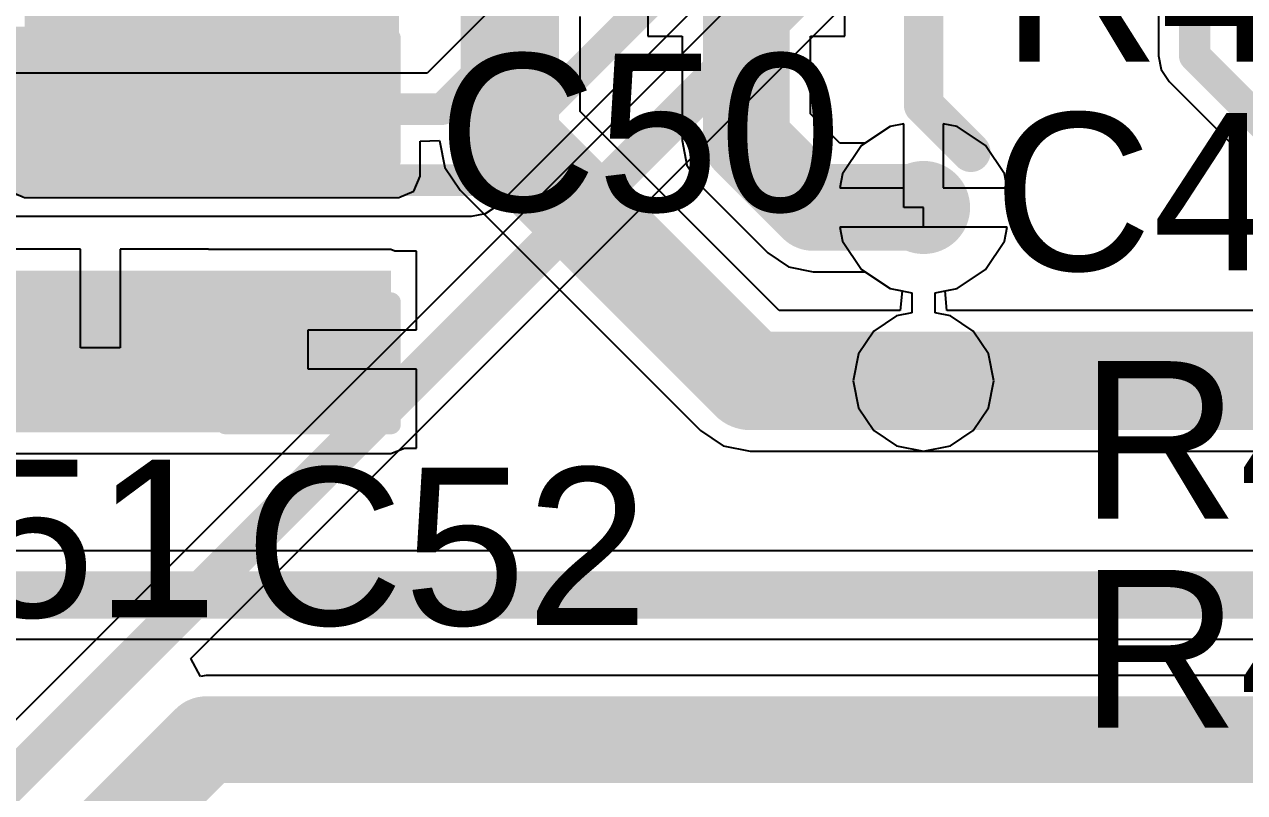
# Model space of a CAD drawing. Header units: millimetres. Extents: x -0.25 to 4.68, y -0.29 to 2.93.
# Drawn here: x 3.9418 to 4.2515, y 1.1035 to 1.2985 of the extents above; entities that cross this region are included whole.
import ezdxf

# ---------------------------------------------------------------- set-up
doc = ezdxf.new("R2010")
doc.units = ezdxf.units.MM
doc.header["$MEASUREMENT"] = 0
for name, color, linetype in [('BottomLayer', 5, 'Continuous'), ('BottomSolder', 6, 'Continuous'), ('TopLayer', 1, 'Continuous'), ('TopOverlay', 2, 'Continuous'), ('TopPaste', 8, 'Continuous'), ('TopSolder', 216, 'Continuous'), ('ViaHoleLayer', 16, 'Continuous')]:
    doc.layers.add(name, color=color, linetype=linetype)
doc.styles.add('Arial', font='', dxfattribs={"height": 0.2})
doc.styles.get('Arial').set_extended_font_data('Arial')

# ---------------------------------------------------------------- blocks, each defined once
blk = doc.blocks.new('C___0603_166')
at = {"layer": 'TopLayer'}
for points in [[(-0.015, 0.0175), (-0.015, -0.0175), (-0.045, -0.0175), (-0.045, 0.0175)], [(0.045, 0.0175), (0.045, -0.0175), (0.015, -0.0175), (0.015, 0.0175)]]:
    blk.add_hatch(color=1, dxfattribs=at).paths.add_polyline_path(points)
at = {"layer": 'TopPaste'}
for points in [[(-0.015, 0.0175), (-0.015, -0.0175), (-0.045, -0.0175), (-0.045, 0.0175)], [(0.045, 0.0175), (0.045, -0.0175), (0.015, -0.0175), (0.015, 0.0175)]]:
    blk.add_hatch(color=8, dxfattribs=at).paths.add_polyline_path(points)
at = {"layer": 'TopSolder'}
for points in [[(-0.01264, 0.01986), (-0.01264, -0.01986), (-0.04736, -0.01986), (-0.04736, 0.01986)], [(0.04736, 0.01986), (0.04736, -0.01986), (0.01264, -0.01986), (0.01264, 0.01986)]]:
    blk.add_hatch(color=216, dxfattribs=at).paths.add_polyline_path(points)
at = {"layer": 'TopOverlay', "const_width": 0.005}
for points in [[(-0.018, 0.021), (-0.049, 0.021)], [(-0.049, -0.021), (-0.049, 0.021)], [(0.049, 0.021), (0.018, 0.021)], [(0.049, -0.021), (0.049, 0.021)], [(-0.018, -0.021), (-0.049, -0.021)], [(0.049, -0.021), (0.018, -0.021)]]:
    blk.add_lwpolyline(points, dxfattribs=at)
at = {"layer": 'TopOverlay', "const_width": 0.0025}
for points in [[(-0.05025, 0.021, 1), (-0.04775, 0.021, 1)], [(-0.05025, 0.021, 1), (-0.04775, 0.021, 1)], [(-0.01925, 0.021, 1), (-0.01675, 0.021, 1)], [(0.01675, 0.021, 1), (0.01925, 0.021, 1)], [(0.04775, 0.021, 1), (0.05025, 0.021, 1)], [(0.04775, 0.021, 1), (0.05025, 0.021, 1)], [(-0.05025, -0.021, 1), (-0.04775, -0.021, 1)], [(-0.05025, -0.021, 1), (-0.04775, -0.021, 1)], [(-0.01925, -0.021, 1), (-0.01675, -0.021, 1)], [(0.01675, -0.021, 1), (0.01925, -0.021, 1)], [(0.04775, -0.021, 1), (0.05025, -0.021, 1)], [(0.04775, -0.021, 1), (0.05025, -0.021, 1)]]:
    blk.add_lwpolyline(points, format="xyb", close=True, dxfattribs=at)
blk = doc.blocks.new('C___0603_167')
at = {"layer": 'TopLayer'}
for points in [[(-0.015, 0.0175), (-0.015, -0.0175), (-0.045, -0.0175), (-0.045, 0.0175)], [(0.045, 0.0175), (0.045, -0.0175), (0.015, -0.0175), (0.015, 0.0175)]]:
    blk.add_hatch(color=1, dxfattribs=at).paths.add_polyline_path(points)
at = {"layer": 'TopPaste'}
for points in [[(-0.015, 0.0175), (-0.015, -0.0175), (-0.045, -0.0175), (-0.045, 0.0175)], [(0.045, 0.0175), (0.045, -0.0175), (0.015, -0.0175), (0.015, 0.0175)]]:
    blk.add_hatch(color=8, dxfattribs=at).paths.add_polyline_path(points)
at = {"layer": 'TopSolder'}
for points in [[(-0.01264, 0.01986), (-0.01264, -0.01986), (-0.04736, -0.01986), (-0.04736, 0.01986)], [(0.04736, 0.01986), (0.04736, -0.01986), (0.01264, -0.01986), (0.01264, 0.01986)]]:
    blk.add_hatch(color=216, dxfattribs=at).paths.add_polyline_path(points)
at = {"layer": 'TopOverlay', "const_width": 0.005}
for points in [[(-0.018, 0.021), (-0.049, 0.021)], [(-0.049, -0.021), (-0.049, 0.021)], [(0.049, 0.021), (0.018, 0.021)], [(0.049, -0.021), (0.049, 0.021)], [(-0.018, -0.021), (-0.049, -0.021)], [(0.049, -0.021), (0.018, -0.021)]]:
    blk.add_lwpolyline(points, dxfattribs=at)
at = {"layer": 'TopOverlay', "const_width": 0.0025}
for points in [[(-0.05025, 0.021, 1), (-0.04775, 0.021, 1)], [(-0.05025, 0.021, 1), (-0.04775, 0.021, 1)], [(-0.01925, 0.021, 1), (-0.01675, 0.021, 1)], [(0.01675, 0.021, 1), (0.01925, 0.021, 1)], [(0.04775, 0.021, 1), (0.05025, 0.021, 1)], [(0.04775, 0.021, 1), (0.05025, 0.021, 1)], [(-0.05025, -0.021, 1), (-0.04775, -0.021, 1)], [(-0.05025, -0.021, 1), (-0.04775, -0.021, 1)], [(-0.01925, -0.021, 1), (-0.01675, -0.021, 1)], [(0.01675, -0.021, 1), (0.01925, -0.021, 1)], [(0.04775, -0.021, 1), (0.05025, -0.021, 1)], [(0.04775, -0.021, 1), (0.05025, -0.021, 1)]]:
    blk.add_lwpolyline(points, format="xyb", close=True, dxfattribs=at)

msp = doc.modelspace()

# ---------------------------------------------------------------- hatches: boundary and pattern name
at = {"layer": 'BottomLayer'}
h = msp.add_hatch(color=5, dxfattribs=at)
edge = h.paths.add_edge_path()
edge.add_arc((4.17, 1.252), 0.01181, 0, 360)
h = msp.add_hatch(color=5, dxfattribs=at)
edge = h.paths.add_edge_path()
edge.add_arc((4.17, 1.208), 0.01181, 0, 360)
at = {"layer": 'BottomSolder'}
h = msp.add_hatch(color=6, dxfattribs=at)
edge = h.paths.add_edge_path()
edge.add_arc((4.17, 1.252), 0.00591, 0, 360)
h = msp.add_hatch(color=6, dxfattribs=at)
edge = h.paths.add_edge_path()
edge.add_arc((4.17, 1.208), 0.00591, 0, 360)
at = {"layer": 'TopLayer'}
for points in [[(3.94182, 1.26095), (3.97382, 1.26095), (3.97382, 1.39995), (3.94182, 1.39995)], [(3.94182, 1.25995), (4.03682, 1.25995), (4.03682, 1.346), (3.94182, 1.346)], [(3.99482, 1.25995), (4.03682, 1.25995), (4.03682, 1.34495), (3.99482, 1.34495)], [(3.82482, 1.19495), (4.03482, 1.19495), (4.03482, 1.23595), (3.82482, 1.23595)]]:
    msp.add_hatch(color=1, dxfattribs=at).paths.add_polyline_path(points)
h = msp.add_hatch(color=1, dxfattribs=at)
edge = h.paths.add_edge_path()
edge.add_arc((4.17, 1.252), 0.01181, 0, 360)
h = msp.add_hatch(color=1, dxfattribs=at)
edge = h.paths.add_edge_path()
edge.add_arc((4.17, 1.208), 0.01181, 0, 360)
at = {"layer": 'TopSolder'}
h = msp.add_hatch(color=216, dxfattribs=at)
edge = h.paths.add_edge_path()
edge.add_arc((4.17, 1.252), 0.00591, 0, 360)
h = msp.add_hatch(color=216, dxfattribs=at)
edge = h.paths.add_edge_path()
edge.add_arc((4.17, 1.208), 0.00591, 0, 360)
at = {"layer": 'ViaHoleLayer'}
h = msp.add_hatch(color=16, dxfattribs=at)
edge = h.paths.add_edge_path()
edge.add_arc((4.17, 1.252), 0.00591, 0, 360)
h = msp.add_hatch(color=16, dxfattribs=at)
edge = h.paths.add_edge_path()
edge.add_arc((4.17, 1.208), 0.00591, 0, 360)

# ---------------------------------------------------------------- linework, layer by layer
at = {"layer": 'BottomLayer'}
for p, q in [((3.98399, 1.13757), (4.5622, 1.71578)), ((4.24226, 1.42468), (3.82678, 1.0092)), ((4.06177, 1.25246), (4.20449, 1.39518)), ((4.10744, 1.34954), (4.04402, 1.28612)), ((4.04402, 1.28612), (3.92816, 1.28612)), ((4.165, 1.27324), (4.16149, 1.27255)), ((4.165, 1.257), (4.165, 1.27324)), ((4.17851, 1.27255), (4.175, 1.27324)), ((4.175, 1.27324), (4.175, 1.257)), ((4.16149, 1.27255), (4.15428, 1.26772)), ((4.18572, 1.26772), (4.17851, 1.27255)), ((4.15428, 1.26772), (4.14945, 1.26051)), ((4.19055, 1.26051), (4.18572, 1.26772)), ((4.14945, 1.26051), (4.14876, 1.257)), ((4.19124, 1.257), (4.19055, 1.26051)), ((4.14876, 1.257), (4.165, 1.257)), ((4.175, 1.257), (4.19124, 1.257)), ((4.05879, 1.25047), (4.06177, 1.25246)), ((3.91393, 1.24977), (4.05528, 1.24977)), ((4.05528, 1.24977), (4.05879, 1.25047)), ((4.19124, 1.247), (4.14876, 1.247)), ((4.14876, 1.247), (4.14945, 1.24349)), ((4.19055, 1.24349), (4.19124, 1.247)), ((4.14945, 1.24349), (4.15428, 1.23628)), ((4.18572, 1.23628), (4.19055, 1.24349)), ((4.15428, 1.23628), (4.16149, 1.23145)), ((4.17851, 1.23145), (4.18572, 1.23628)), ((4.16149, 1.23145), (4.16704, 1.23035)), ((4.16704, 1.23035), (4.16704, 1.22525)), ((4.17544, 1.23084), (4.17851, 1.23145)), ((4.17593, 1.22584), (4.17544, 1.23084)), ((4.16317, 1.22448), (4.15738, 1.22062)), ((4.16704, 1.22525), (4.16317, 1.22448)), ((4.432, 1.22584), (4.17593, 1.22584)), ((4.15738, 1.22062), (4.15352, 1.21483)), ((4.15352, 1.21483), (4.15216, 1.208)), ((4.15216, 1.208), (4.15352, 1.20117)), ((4.15352, 1.20117), (4.15738, 1.19538)), ((4.15738, 1.19538), (4.16317, 1.19152)), ((4.16317, 1.19152), (4.17, 1.19016)), ((4.17, 1.19016), (4.42461, 1.19016)), ((3.98646, 1.13297), (3.98399, 1.13757)), ((3.98795, 1.13326), (3.98646, 1.13297)), ((4.30367, 1.13326), (3.98795, 1.13326))]:
    msp.add_line(p, q, dxfattribs=at)
for points, const_width in [([(3.831, 0.999), (4.56582, 1.73382)], 0.01), ([(4.04782, 1.27695), (4.18, 1.40913)], 0.008), ([(4.05528, 1.25895), (4.198, 1.40167)], 0.008), ([(3.92139, 1.27695), (4.04782, 1.27695)], 0.008), ([(3.91393, 1.25895), (4.05528, 1.25895)], 0.008), ([(4.17, 1.208), (4.432, 1.208)], 0.025), ([(3.798, 0.927), (3.98795, 1.11695)], 0.022), ([(3.98795, 1.11695), (4.30782, 1.11695)], 0.022)]:
    msp.add_lwpolyline(points, dxfattribs=dict(at, const_width=const_width))
for points, const_width in [([(4.04582, 1.27695, 1), (4.04982, 1.27695, 1)], 0.004), ([(4.04582, 1.27695, 1), (4.04982, 1.27695, 1)], 0.004), ([(4.05328, 1.25895, 1), (4.05728, 1.25895, 1)], 0.004), ([(4.05328, 1.25895, 1), (4.05728, 1.25895, 1)], 0.004), ([(4.16375, 1.208, 1), (4.17625, 1.208, 1)], 0.0125), ([(3.98245, 1.11695, 1), (3.99345, 1.11695, 1)], 0.011), ([(3.98245, 1.11695, 1), (3.99345, 1.11695, 1)], 0.011)]:
    msp.add_lwpolyline(points, format="xyb", close=True, dxfattribs=dict(at, const_width=const_width))
at = {"layer": 'TopLayer'}
for p, q in [((4.22965, 1.3304), (4.22965, 1.29049)), ((4.1, 1.318), (4.1, 1.2955)), ((4.15, 1.2955), (4.15, 1.30669)), ((4.08284, 1.27639), (4.08284, 1.3005)), ((4.1, 1.2955), (4.10869, 1.2955)), ((4.10869, 1.2955), (4.10869, 1.269)), ((4.14131, 1.27576), (4.14131, 1.2955)), ((4.14131, 1.2955), (4.15, 1.2955)), ((4.22965, 1.29049), (4.23034, 1.28698)), ((4.23034, 1.28698), (4.23233, 1.284)), ((4.23233, 1.284), (4.25188, 1.26446)), ((4.13339, 1.22584), (4.08284, 1.27639)), ((4.14876, 1.26831), (4.14131, 1.27576)), ((4.165, 1.27324), (4.16149, 1.27255)), ((4.165, 1.252), (4.165, 1.27324)), ((4.17851, 1.27255), (4.175, 1.27324)), ((4.175, 1.27324), (4.175, 1.257)), ((4.16149, 1.27255), (4.15516, 1.26831)), ((4.18572, 1.26772), (4.17851, 1.27255)), ((4.04223, 1.26881), (4.04716, 1.269)), ((4.04223, 1.25995), (4.04223, 1.26881)), ((4.04716, 1.269), (4.04852, 1.26217)), ((4.10869, 1.269), (4.10993, 1.26276)), ((4.15516, 1.26831), (4.14876, 1.26831)), ((4.19055, 1.26051), (4.18572, 1.26772)), ((4.04852, 1.26217), (4.05238, 1.25638)), ((4.10993, 1.26276), (4.11346, 1.25746)), ((4.19124, 1.257), (4.19055, 1.26051)), ((4.04065, 1.25612), (4.04223, 1.25995)), ((4.11346, 1.25746), (4.13046, 1.24046)), ((3.938, 1.25612), (3.94182, 1.25454)), ((3.94182, 1.25454), (4.03682, 1.25454)), ((4.03682, 1.25454), (4.04065, 1.25612)), ((4.05238, 1.25638), (4.11338, 1.19538)), ((4.175, 1.257), (4.19124, 1.257)), ((4.17, 1.252), (4.165, 1.252)), ((4.17, 1.247), (4.17, 1.252)), ((4.19124, 1.247), (4.17, 1.247)), ((4.19055, 1.24349), (4.19124, 1.247)), ((4.18572, 1.23628), (4.19055, 1.24349)), ((3.95605, 1.24142), (3.93355, 1.24142)), ((3.95605, 1.21642), (3.95605, 1.24142)), ((3.98855, 1.24142), (3.96605, 1.24142)), ((3.96605, 1.24142), (3.96605, 1.21642)), ((3.98855, 1.24136), (3.98855, 1.24142)), ((4.03482, 1.24136), (3.98855, 1.24136)), ((4.03582, 1.24095), (4.03482, 1.24136)), ((4.04132, 1.24095), (4.03582, 1.24095)), ((4.04132, 1.22095), (4.04132, 1.24095)), ((4.13046, 1.24046), (4.13576, 1.23693)), ((4.13576, 1.23693), (4.142, 1.23569)), ((4.142, 1.23569), (4.15516, 1.23569)), ((4.15516, 1.23569), (4.16149, 1.23145)), ((4.17851, 1.23145), (4.18572, 1.23628)), ((4.16149, 1.23145), (4.16456, 1.23084)), ((4.16456, 1.23084), (4.16407, 1.22584)), ((4.17296, 1.23035), (4.17851, 1.23145)), ((4.17296, 1.22525), (4.17296, 1.23035)), ((4.16407, 1.22584), (4.13339, 1.22584)), ((4.17683, 1.22448), (4.17296, 1.22525)), ((4.18262, 1.22062), (4.17683, 1.22448)), ((4.01382, 1.21095), (4.01382, 1.22095)), ((4.01382, 1.22095), (4.04132, 1.22095)), ((4.18648, 1.21483), (4.18262, 1.22062)), ((3.96605, 1.21642), (3.95605, 1.21642)), ((4.18784, 1.208), (4.18648, 1.21483)), ((4.04132, 1.21095), (4.01382, 1.21095)), ((4.04132, 1.19095), (4.04132, 1.21095)), ((4.18648, 1.20117), (4.18784, 1.208)), ((4.18262, 1.19538), (4.18648, 1.20117)), ((4.11338, 1.19538), (4.11338, 1.19538)), ((4.11338, 1.19538), (4.11917, 1.19152)), ((4.17683, 1.19152), (4.18262, 1.19538)), ((3.85214, 1.18954), (4.03482, 1.18954)), ((4.03482, 1.18954), (4.03823, 1.19095)), ((4.03823, 1.19095), (4.04132, 1.19095)), ((4.11917, 1.19152), (4.126, 1.19016)), ((4.126, 1.19016), (4.17, 1.19016)), ((4.17, 1.19016), (4.17683, 1.19152)), ((4.32346, 1.16485), (3.88697, 1.16485)), ((3.88648, 1.14241), (4.28729, 1.14241))]:
    msp.add_line(p, q, dxfattribs=at)
for points, const_width in [([(4.065, 1.269), (4.065, 1.323)], 0.025), ([(4.125, 1.269), (4.125, 1.323)], 0.022), ([(4.23882, 1.29049), (4.23882, 1.3304)], 0.008), ([(4.23882, 1.29049), (4.25837, 1.27095)], 0.008), ([(4.065, 1.269), (4.126, 1.208)], 0.025), ([(4.125, 1.269), (4.142, 1.252)], 0.022), ([(4.142, 1.252), (4.17, 1.252)], 0.022), ([(4.126, 1.208), (4.17, 1.208)], 0.025), ([(3.87437, 1.15363), (4.33978, 1.15363)], 0.012)]:
    msp.add_lwpolyline(points, dxfattribs=dict(at, const_width=const_width))
for points, const_width in [([(4.23682, 1.29049, 1), (4.24082, 1.29049, 1)], 0.004), ([(4.23682, 1.29049, 1), (4.24082, 1.29049, 1)], 0.004), ([(4.05875, 1.269, 1), (4.07125, 1.269, 1)], 0.0125), ([(4.05875, 1.269, 1), (4.07125, 1.269, 1)], 0.0125), ([(4.1195, 1.269, 1), (4.1305, 1.269, 1)], 0.011), ([(4.1195, 1.269, 1), (4.1305, 1.269, 1)], 0.011), ([(4.1365, 1.252, 1), (4.1475, 1.252, 1)], 0.011), ([(4.1365, 1.252, 1), (4.1475, 1.252, 1)], 0.011), ([(4.1645, 1.252, 1), (4.1755, 1.252, 1)], 0.011), ([(4.11975, 1.208, 1), (4.13225, 1.208, 1)], 0.0125), ([(4.11975, 1.208, 1), (4.13225, 1.208, 1)], 0.0125), ([(4.16375, 1.208, 1), (4.17625, 1.208, 1)], 0.0125)]:
    msp.add_lwpolyline(points, format="xyb", close=True, dxfattribs=dict(at, const_width=const_width))
at = {"layer": 'TopOverlay', "const_width": 0.01}
for points in [[(4.17, 1.278), (4.17, 1.304)], [(4.17, 1.278), (4.182, 1.266)]]:
    msp.add_lwpolyline(points, dxfattribs=at)
at = {"layer": 'TopOverlay', "const_width": 0.005}
for points in [[(4.1675, 1.278, 1), (4.1725, 1.278, 1)], [(4.1675, 1.278, 1), (4.1725, 1.278, 1)], [(4.1795, 1.266, 1), (4.1845, 1.266, 1)]]:
    msp.add_lwpolyline(points, format="xyb", close=True, dxfattribs=at)

# ---------------------------------------------------------------- block references
at = {"rotation": 270}
for name, p in [('C___0603_167', (3.96105, 1.24642)), ('C___0603_166', (4.01382, 1.24595))]:
    msp.add_blockref(name, p, dxfattribs=at)

# ---------------------------------------------------------------- texts
at = {"layer": 'TopOverlay', "style": 'Arial'}
for s, p in [('R42', (4.18968, 1.28901)), ('C50', (4.04668, 1.25101)), ('C49', (4.18768, 1.23601)), ('R47', (4.20968, 1.17301)), ('C51', (3.88835, 1.14801)), ('C52', (3.99768, 1.14601)), ('R48', (4.20968, 1.12001))]:
    msp.add_text(s, height=0.04, dxfattribs=at).set_placement(p)

doc.saveas('drawing.dxf')
